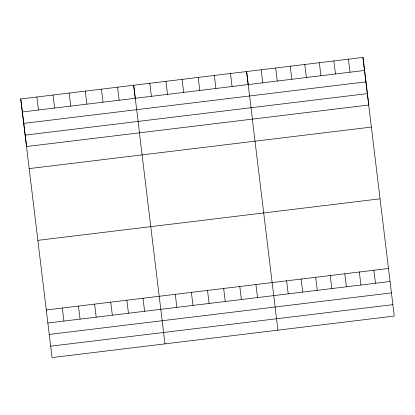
<?xml version="1.0" encoding="UTF-8"?>
<svg xmlns="http://www.w3.org/2000/svg" width="415" height="415" viewBox="0 0 415 415"><rect width="100%" height="100%" fill="white"/><g stroke="black" fill="none" stroke-linecap="round" stroke-linejoin="round"><path stroke-width="0.62" d="M20.75 98.952L362.959 57.42L368.8 105L26.591 146.526L20.75 98.952L52.041 357.58L394.25 316.048L368.338 102.017M22.348 111.983L364.557 70.451M23.748 123.38L365.957 81.854M25.191 135.129L367.4 93.598M29.149 168.599L371.358 127.068M37.801 240.358L380.01 198.827M46.2 310L388.409 268.474M47.798 323.031L390.007 281.5M49.198 334.433L391.407 292.902M50.64 346.177L392.849 304.646M348.413 59.184L350.016 72.215M373.863 270.238L375.466 283.263M333.873 60.953L335.47 73.979M359.323 272.001L360.92 285.032M319.327 62.717L320.925 75.748M344.777 273.765L346.375 286.796M304.781 64.481L306.384 77.512M330.231 275.534L331.834 288.56M290.241 66.244L291.838 79.275M315.69 277.298L317.288 290.324M275.695 68.013L277.298 81.039M301.145 279.062L302.743 292.093M261.154 69.777L262.752 82.808M286.599 280.825L288.202 293.856M252.45 119.121L246.609 71.541L248.227 84.982M277.9 330.169L252.356 119.193M230.475 73.502L232.073 86.528M255.925 284.55L257.523 297.581M214.342 75.457L215.94 88.488M239.792 286.506L241.39 299.537M198.209 77.413L199.812 90.444M223.659 288.467L225.257 301.492M182.076 79.374L183.679 92.4M207.526 290.422L209.124 303.453M165.943 81.33L167.546 94.361M191.393 292.383L192.996 305.409M149.81 83.291L151.413 96.316M175.26 294.339L176.863 307.37M139.523 132.826L133.677 85.246L135.3 98.687M164.968 343.874L139.352 132.286M117.549 87.207L119.147 100.233M142.993 298.255L144.596 311.281M101.416 89.163L103.013 102.194M126.86 300.211L128.463 313.242M85.283 91.118L86.88 104.149M110.732 302.172L112.33 315.198M69.149 93.079L70.747 106.105M94.599 304.128L96.197 317.159M53.016 95.035L54.614 108.066M78.466 306.088L80.064 319.114M36.883 96.996L38.481 110.022M62.333 308.044L63.931 321.075M362.959 57.42L368.188 100.798"/></g></svg>
